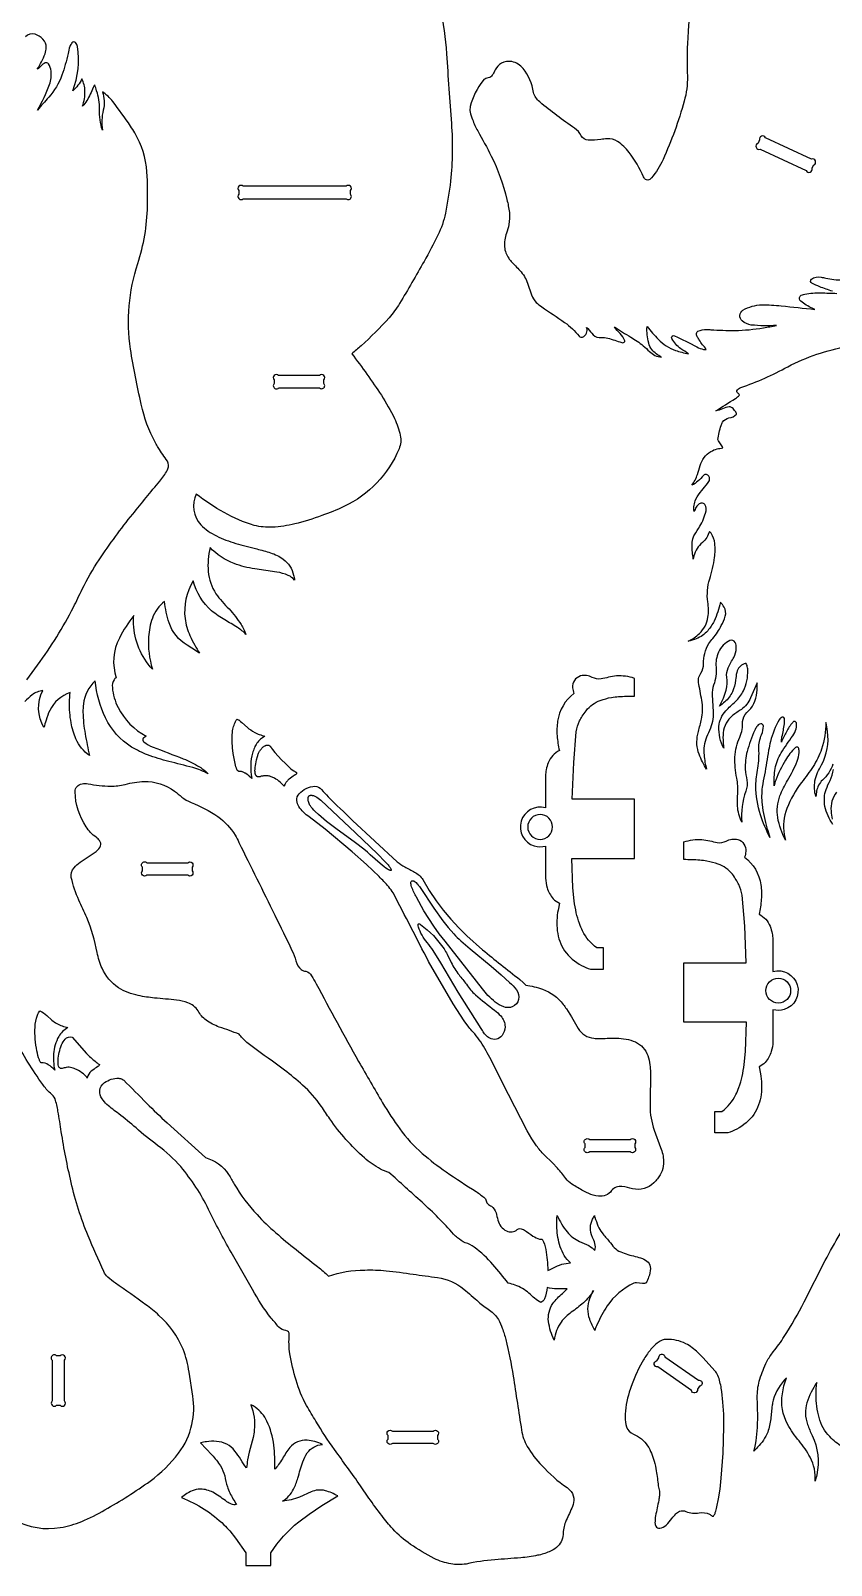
# Model space of a CAD drawing. Extents: x -1338 to 1291, y -1122 to 1156.
# Drawn here: x -229 to 546, y -1116 to 369 of the extents above; entities that cross this region are included whole.
import ezdxf

# ---------------------------------------------------------------- set-up
doc = ezdxf.new("R2010")
doc.units = 0
doc.header["$MEASUREMENT"] = 0
doc.layers.get('0').update_dxf_attribs({"linetype": 'CONTINUOUS'})

msp = doc.modelspace()

# ---------------------------------------------------------------- linework, layer by layer
for points in [[(154.9, 434.1, -0.070329), (173.2, 346.7, 0.000867), (177.9, 279, -0.045678), (177.1, 223.5, -0.017739), (172.1, 192.4, -0.063722), (164.9, 171.2, -0.013917), (151.6, 145.8, -0.005028), (127.8, 105, -0.037354), (117.6, 91.1, -0.02405), (90.6, 64.1, -0.011954), (81.5, 56.4, -0.020298), (110.2, 16.2, -0.030212), (122.9, -6.3, -0.052109), (128.5, -22.5, -0.150271), (127.3, -35.6, -0.187965), (73.9, -91.4, -0.028023), (52.6, -100.2, -0.02766), (26.4, -108.2, -0.043257), (4.8, -111.4, -0.067309), (-12.8, -109.7, -0.060689), (-41.9, -97.3, -0.039676), (-68.9, -79.3, 0.299532), (-64.5, -109.1, 0.087), (-49.3, -119.8, 0.045821), (-30.7, -127, 0.011316), (-10.4, -132.4, -0.010703), (3, -136.1, -0.074593), (15.3, -142.3, -0.174765), (25.3, -157.7, -0.037408), (26.1, -162.5, 0.113296), (20.1, -158, 0.068641), (9, -154.8), (-12.3, -151.7, -0.047579), (-32.3, -146.6, -0.109363), (-55.6, -131.1, 0.076069), (-57.4, -154.2, 0.12384), (-49.9, -175.7, 0.039931), (-37.2, -190.5, -0.044461), (-25.6, -205.5, -0.048674), (-20.8, -215.3, 0.073284), (-29.1, -208.4, 0.011531), (-41.3, -201.1, -0.042965), (-54.1, -192.3, -0.149929), (-71.8, -163.4, 0.167713), (-79.8, -199.8, 0.073265), (-75, -216.3, 0.03001), (-70.3, -225.6, 0.012807), (-65.8, -233.1, 0.010715), (-77.7, -225.6, -0.178967), (-95.3, -203.8, -0.039776), (-98, -193.6, -0.013692), (-99.7, -183.4, 0.14529), (-111.4, -199.4, 0.073676), (-115, -217.5, 0.090771), (-111.4, -248.7, -0.17418), (-129.7, -204.9, -0.04076), (-129.3, -196.9, 0.046058), (-143.3, -218.6, 0.203272), (-146.3, -257.1, 0.19202), (-148.5, -259, 0.154062), (-150.1, -266.5, 0.103542), (-144.5, -285.8, 0.154317), (-117.3, -313.6, 0.083761), (-120.2, -315.6, 0.389363), (-119.6, -319.1, 0.067936), (-110.7, -324.1, -0.001676), (-81.5, -335.4, -0.040309), (-65.7, -343.3, -0.06865), (-57.5, -350, 0.061537), (-72.3, -344, 0.006694), (-95.6, -338, -0.026967), (-116, -331.7, -0.041157), (-131.5, -324.1, -0.144989), (-156.6, -295.9, -0.089004), (-166.6, -260, 0.178602), (-178.1, -282.4, 0.039721), (-178.6, -290.3, 0.038641), (-176.4, -311.4, 0.00965), (-172.3, -332.3, -0.13299), (-185.3, -316.2, -0.064005), (-190, -300.6, -0.05419), (-191.5, -280.6, -0.018679), (-191, -271.4, 0.198126), (-210.7, -288.8, 0.041469), (-214.3, -298.1, 0.016575), (-216.3, -305.3, -0.261117), (-217.3, -269.3, 0.11613), (-227.8, -273.6, 0.032512), (-234.7, -280.1, -0.008994)], [(410.7, 403.8, 0.020828), (406.3, 356.4, 0.022262), (406.3, 324.8, -0.070317), (403.2, 300.8, -0.036845), (382.7, 244.2, -0.068792), (371.6, 226.6, -0.091833), (369.1, 224.7, -0.327512), (364.9, 225.9, -0.072774), (363.9, 227.5, 0.053577), (349.9, 251.2, 0.079339), (338.7, 261.8, 0.152945), (328.6, 264.4, 0.027119), (322.5, 263.6, -0.042613), (310.3, 263.1, -0.250257), (303.4, 267.3, 0.130871), (297.2, 274.5, -0.021834), (263.4, 300, -0.141466), (257.3, 309.3, 0.136385), (247.3, 332.4, 0.168818), (236.4, 339, 0.167635), (226.3, 337.4, 0.129787), (220.3, 331, 0.018982), (218.1, 326.7, -0.151925), (215.1, 323.6, -0.072325), (212.2, 323, 0.165154), (208.7, 320.8, 0.109853), (196.2, 295.7, 0.077887), (196, 290.2, 0.043691), (198.3, 283, 0.031225), (203.4, 271.9, -0.014432), (216.5, 247.7, -0.055078), (231.7, 205.7, -0.025038), (234, 193, -0.062536), (233.6, 181.4, -0.050482), (231.2, 173.1, 0.100672), (229.3, 159.7, 0.130159), (233.4, 148.8, 0.034671), (235.7, 145.8, 0.004668), (244.3, 136.9, -0.101238), (251.5, 124.8), (255.4, 113.3, 0.118116), (260.1, 106.1, 0.04113), (265.4, 101.7, -0.002898), (287.5, 86.8, -0.073029), (301.6, 73.3, 0.249937), (304.9, 72.4, 0.394335), (308.8, 81.7, -0.131701), (309.8, 80.9, 0.014317), (315.2, 74.7, 0.244911), (322.9, 72.1, -0.095856), (329.3, 71.6, -0.008794), (342.7, 67.2, 0.328193), (345.6, 68.3, 0.18721), (345.7, 69, 0.083905), (341.1, 75.9, -0.024261), (335.7, 82.3, 0.013108), (351.5, 72.6, -0.033522), (363.5, 64.2, -0.008892), (369.6, 58.5, 0.060371), (374.8, 54.8, 0.112928), (381.2, 53.2, -0.107204), (371.9, 60.4, -0.105157), (368.9, 66.8, -0.094506), (367.3, 82.7, 0.021477), (378.1, 70.4, 0.116316), (394.7, 59.7, 0.027086), (407.2, 56.2, 0.015978), (400, 61.2, -0.11479), (391.3, 71, -0.328521), (391.5, 73.3, -0.328521), (393.8, 73.8, -0.024781), (415.3, 63, 0.074741), (421.9, 60.6, 0.046363), (424.5, 60.5, 0.076723), (420.9, 65.1, -0.041519), (417.8, 69.9, 0.028656), (415.8, 72.7, -0.222996), (415.4, 77, -0.185093), (416.5, 78.2, -0.107614), (424.8, 79.8, -0.024605), (429.1, 79.7, 0.017104), (452.2, 78.9, 0.035818), (479.8, 81.5, 0.01125), (492.5, 83.8, -0.042452), (468.1, 84.2, -0.132414), (459.3, 88.1, -0.488687), (460, 98.6, -0.131071), (478.3, 103.7, -0.026969), (497.1, 102.8, -0.001658), (529.7, 99.3, 0.073029), (526.9, 100.5, -0.063077), (516.1, 107.2, -0.401455), (515.4, 112.2, -0.144956), (517.6, 113.4, -0.045014), (519.8, 114, -0.055704), (535.3, 115.3, -0.007778), (551, 114.8, 0.025224)], [(-233, -258.9), (-222.4, -244.7, 0.039199), (-187.7, -188.8, 0.003776), (-179.3, -171.3, -0.030703), (-162.8, -142.9, -0.02348), (-130.4, -98.7, -0.002814), (-104.2, -66.8, 0.043735), (-97, -56.4, 0.187406), (-96, -49.5, 0.069781), (-96.9, -47.6, -0.013916), (-105.7, -34.4, -0.012968), (-108.3, -29.8, -0.072368), (-122.2, 7.5, -0.013019), (-132.6, 60.9, -0.116204), (-125.5, 143.7, 0.073879), (-116.1, 199.1, 0.02178), (-116.6, 232.4, 0.113228), (-128.4, 270.1, 0.019313), (-132.5, 276.7, 0.010285), (-149.7, 300.4, 0.049822), (-154.3, 305.5, 0.02213), (-159.7, 309.8, -0.137475), (-158.9, 292.2, 0.09706), (-159.8, 272.7, -0.080757), (-162.5, 292.9, 0.080103), (-165.3, 310.8, 0.016507), (-167.2, 316.5, 0.058574), (-168.7, 314.1, -0.04715), (-174.8, 301.3, -0.039815), (-178.9, 295.8, 0.081273), (-176.6, 310.7, 0.107299), (-179.6, 322.4, -0.101159), (-188.4, 310.7, 0.133809), (-183.9, 353.7, 0.104396), (-185.7, 357.4, 0.4885), (-189.2, 357.2, 0.073098), (-191.2, 353.6, 0.034147), (-193, 346.8, -0.030418), (-198.9, 325.9, -0.093737), (-211.7, 304.6, -0.010797), (-217.2, 298.4, 0.011618), (-222.5, 292.1, 0.04554), (-210.9, 316.8, 0.110313), (-209.4, 329.8, 0.102475), (-212, 336.8, 0.330465), (-215.2, 337.7, 0.128215), (-218.9, 335.1), (-220.7, 333.2, -0.056296), (-222.8, 331.6, 0.05712), (-215.2, 346.7, 0.063771), (-214.1, 352.6, 0.204711), (-217.3, 360.7, 0.1186), (-224.9, 365.6, 0.317363), (-234, 362.9, 0.087814)], [(546.6, 116.8, -0.007767), (534.3, 121.2, -0.01989), (526.8, 124.6, -0.518717), (526.2, 128.6, -0.181117), (535.7, 130.5, -0.03993), (540.2, 129.5, 0.057308), (556.1, 127.8, -0.007512)], [(547.1, -340.6, -0.124901), (536.9, -356.1, 0.151213), (531.3, -366.8, 0.016769), (530.6, -372, -0.114421), (529.7, -356.6, -0.083801), (536, -341.4, 0.15929), (541.9, -308.9, 0.019004), (540.3, -300.3, -0.069805), (536.1, -326.1, -0.064773), (527.9, -342.8, -0.030115), (516.7, -358.3, 0.065408), (502.6, -383.4, 0.129892), (499.9, -408.8, 0.030012), (501.1, -414, -0.077056), (493.7, -392.3, -0.123418), (495.8, -371.4, -0.045076), (503.2, -356.3, 0.03835), (512.5, -337.8, 0.080904), (514.3, -329.4, 0.046424), (514.1, -325.6, 0.454877), (511.6, -324.2, 0.117244), (510.5, -324.8, 0.067086), (501.3, -336.7, 0.050298), (491.8, -356.1, 0.022432), (490.2, -361.6, -0.043024), (491.2, -344.8, -0.095909), (497, -329.7, -0.014775), (508.2, -313.2, 0.095136), (511.6, -306.3, 0.10271), (511.7, -300.6, 0.513419), (509.1, -299.5, 0.108189), (508.2, -300.2, 0.058986), (502.1, -309.3, 0.007123), (497.2, -319.2, -0.030098), (497.8, -314.2, 0.027218), (500.1, -301.5, 0.031955), (500.3, -297.2, 0.104008), (499.7, -295.6, 0.362515), (497.9, -295.3, 0.185951), (495.2, -297.6, 0.076365), (486.7, -318.7, 0.015861), (484.9, -327.2, -0.001977), (480.9, -350.9, 0.015389), (478.7, -362.8, 0.065926), (478.6, -379.6, 0.045212), (483.3, -402.6, 0.011293), (486.2, -411.5, -0.037696), (477, -389.8, -0.076249), (472.5, -361.4, -0.046831), (474.4, -344.5, 0.059151), (475.4, -325.4, -0.11499), (478.1, -312.1, 0.11346), (479.8, -303.8, 0.422777), (477.2, -301.5, 0.184095), (473.2, -304.6, 0.047833), (471.4, -307.9, 0.0445), (464.1, -328.3, 0.067747), (462.3, -345.6, 0.041714), (463.9, -356.1, -0.119543), (462.8, -366.8, 0.098463), (458.9, -396.7, -0.103072), (454.8, -381.2, -0.047908), (455.1, -369, 0.063903), (454.1, -354.2, -0.058323), (452.2, -333.7, -0.102603), (457.1, -314.4, 0.104996), (459.7, -299.5, -0.172123), (463.7, -290.8, 0.195997), (473.5, -271.4, 0.031323), (473.7, -262.1), (467.3, -276.5, -0.130815), (458.6, -287.7, 0.032736), (450, -293.6, 0.203222), (441, -310.2, 0.053807), (440.9, -319.6, 0.015935), (441.5, -325.3, -0.13736), (436.8, -304.1, -0.172056), (443.4, -289.1, -0.020181), (452.8, -280.1, 0.072041), (460.5, -269.8, 0.123222), (464.7, -249.6, 0.042865), (464, -245.2, 0.117466), (463, -243.3, 0.157503), (461.3, -243.5, 0.258569), (454, -251.9, 0.036353), (452.9, -259.5, -0.065918), (449.9, -270.6, -0.116694), (442.4, -280.4, -0.018207), (437.4, -284.4, 0.060915), (443.9, -268.9, 0.104737), (444.4, -256.5, -0.139951), (445.8, -247.4, -0.003733), (451.1, -237.3, 0.100653), (453.6, -228.2, 0.10935), (452.6, -222.8, 0.367404), (447.5, -220.9, 0.182425), (436.5, -232.2, 0.137594), (434, -246.7, -0.119867), (431.6, -264.1, 0.07433), (430.3, -273.6, 0.019104), (431.2, -288.2, -0.114811), (428.6, -305.8, -0.009428), (424.7, -314.5, 0.114985), (422.4, -331.8, 0.044875), (424.8, -345.6, -0.04556), (417.6, -331.1, -0.142518), (416.3, -311.7), (416.9, -309, 0.008646), (420, -297, 0.08794), (420.5, -281.1, 0.011617), (417.3, -263.3, -0.056051), (417.1, -257.8, -0.128471), (419.3, -252.6, 0.144619), (421.9, -243.4, -0.083832), (423.2, -233.5, -0.090654), (427, -223.8, -0.038606), (431, -219, 0.062822), (439, -206.6, 0.049924), (442.9, -197.6, 0.204915), (441.8, -188.6, 0.009707), (438.4, -184, -0.051643), (432.1, -202.2, -0.059979), (425.9, -211.6, -0.118312), (414.9, -219.3, -0.044354), (407.1, -221.8, 0.066351), (418.1, -214.2, 0.16397), (426.1, -198.5, 0.089667), (426, -183.7, -0.109076), (427.9, -161.5, 0.042554), (432.6, -140.7, 0.05224), (432.8, -127.2, 0.123399), (429.2, -117.3, 0.039353), (427.6, -115.4, -0.148803), (420.8, -126.2, 0.151721), (412.5, -139.2, 0.035855), (412, -142.2, -0.032039), (410.8, -128.9, -0.045071), (411.4, -122.8, -0.063773), (413, -118.8, -0.011537), (418.3, -110.5, 0.086235), (424.3, -95.7, 0.17793), (423.6, -90.1, 0.420412), (417.8, -88.9, 0.135197), (414.7, -92.1, 0.028909), (412.8, -96.2, -0.165787), (414.6, -84.4, -0.062958), (420.1, -75.9, -0.006001), (425.8, -69.2, 0.140379), (427.8, -64.9, 0.372208), (424.7, -60.5, 0.246926), (422, -61.3, -0.024761), (416.5, -66.8, -0.054713), (410.6, -70.8, 0.071732), (416, -60.4, 0.01673), (418.5, -51.8, -0.188237), (429, -38.3, -0.092681), (435.1, -35.6, 0.004501), (440.5, -34.7, 0.092677), (438.4, -30.6, -0.02303), (435.8, -26.7, -0.043461), (438.9, -12.9, -0.038106), (440.3, -9.7, -0.205067), (446.5, -5.7, 0.148004), (453.9, -2.2, 0.121409), (452.6, 0.8, 0.039175), (449.7, 4.1, 0.195753), (446.7, 5, 0.078766), (440.2, 3, -0.082002), (433.7, 1.1, -0.002491), (452.7, 13.1, 0.048798), (456.8, 16.4, 0.176881), (455, 18.4, -0.146353), (454, 19.8, -0.165852), (454.1, 20.5, -0.187032), (458, 23.7, 0.044337), (503.3, 43.9, -0.071981), (561.2, 63.7, -0.068852)], [(547.1, -398.9, -0.093331), (539.4, -381.5, -0.133461), (540.5, -365, -0.036361), (544.4, -356.3, 0.089274), (547.5, -345.8, 0.071182)], [(550.5, -367.7, 0.191273), (545.3, -386, 0.024496), (546.3, -393.8, -0.011113)], [(-244.4, -1072.2, 0.163797), (-200.5, -1079.1, 0.060579), (-179.8, -1073.2, 0.036643), (-157.4, -1062.1, 0.02738), (-113.6, -1034.2, 0.073943), (-86, -1007.2, 0.103988), (-73.1, -979.3, 0.094715), (-72.3, -952), (-75.8, -928.8, 0.053866), (-81.7, -906.6, 0.109598), (-105, -873.9, 0.030042), (-117.7, -863.6, 0.005437), (-147.1, -842.7, -0.020872), (-154.4, -837, -0.096572), (-158.5, -831.4, -0.005494), (-173.5, -797, -0.041725), (-190, -745.2, -0.018045), (-199.5, -696.4, 0.004632), (-202.7, -676.3, 0.033701), (-205.5, -664.5, 0.138652), (-210.1, -658.9, -0.060014), (-217.4, -650.5, -0.034838), (-244.6, -606.5, -0.003946)], [(555.9, -1001.1, -0.047913), (544, -991.2, -0.122834), (533.7, -972.8, -0.072289), (530.9, -950.7, -0.020661), (531.4, -938.9, 0.073337), (521.9, -958.4, 0.159938), (522.5, -979.3, 0.030333), (527, -990.2, -0.170602), (531.4, -1028, -0.022436), (529.8, -1034.4, 0.143267), (525.1, -1011.2, 0.050355), (514.3, -995.4, -0.04682), (503.1, -979.1, -0.16245), (498.2, -949.8, -0.052205), (502.1, -934.4, 0.128398), (489.3, -955.8, 0.030378), (488.3, -960.9, 0.012622), (486.9, -973.9, -0.064556), (484, -986.7, -0.090731), (474.2, -1001.5, -0.019101), (470.6, -1005.1, 0.060814), (474.2, -978.9, 0.017572), (474.2, -964.4, -0.014653), (473.9, -951.4, -0.073747), (476.4, -935.6, -0.039564), (483.2, -918.5, -0.048251), (489.4, -909.1, 0.028294), (500, -894.4, 0.021741), (519.4, -860.9), (539.7, -820.8, -0.028625), (569.8, -769.9, -0.049406)]]:
    msp.add_lwpolyline(points, format="xyb")
for points in [[(476.7, 254.3), (521.3, 233.8, 1), (526.9, 235.8), (528.4, 239, 1), (526.3, 244.7), (481.7, 265.2, 1), (476.1, 263.2), (474.6, 260, 1)], [(-23.5, 206.4), (76, 206.4, 1), (80.3, 210.7), (80.3, 214.2, 1), (76, 218.4), (-23.5, 218.4, 1), (-27.7, 214.2), (-27.7, 210.7, 1)], [(10.8, 23.4), (50.3, 23.4, 1), (54.5, 27.7), (54.5, 31.2, 1), (50.3, 35.4), (10.8, 35.4, 1), (6.5, 31.2), (6.5, 27.7, 1)], [(294.7, -374.5), (296.3, -339.1), (298.8, -309.2, -0.088505), (302, -298.8, -0.025013), (304.5, -294.2, -0.022924), (308.2, -288.9, -0.139463), (322, -279, -0.050567), (332.8, -276.1, -0.018966), (339.7, -275.3, -0.022319), (355.1, -274.7), (355.1, -257.6, 0.098584), (337.6, -255.3, 0.038732), (330, -256.5, -0.029406), (322.8, -258.1, -0.164756), (314.2, -256.7, 0.196157), (302.9, -255.3, 0.3648), (295.2, -266.7, 0.077104), (296.5, -272.2, 0.196315), (280.7, -299, 0.058993), (280.2, -313.2, 0.03903), (282.4, -327.5, 0.181595), (271.7, -339.2, 0.051801), (269.7, -346.1, 0.026718), (269, -351.8), (269, -382.9, 0.410057), (245.4, -395.9, 0.410057), (258.1, -419.7, 0.144618), (269, -419.8), (269, -451, 0.050313), (270.6, -460.2, 0.12454), (276.5, -470.8, 0.08283), (282.4, -475.2), (281.1, -481.8, 0.071707), (280.4, -501.8, 0.121835), (287.5, -521.2, 0.122405), (303.9, -535.3, 0.035774), (312.5, -539), (325.1, -539), (325.1, -518.3), (318.5, -518.3, -0.120826), (304.9, -501.9, -0.029785), (301.8, -494.9, -0.030909), (298.8, -484.5, -0.022276), (296.7, -472.9), (295.4, -460.2), (294.4, -431.9), (355.1, -431.9), (355.1, -374.5)], [(354.5, -842.8, 0.139673), (328.7, -864.8, 0.04993), (319.1, -882.3, 0.011236), (316.6, -888.6, -0.020035), (311.8, -877.7, -0.185201), (312, -857.4, -0.036462), (315.5, -849.7, -0.082493), (305.6, -861.7, -0.023288), (293.9, -870.9, 0.068483), (284.1, -880.3, 0.135044), (277.5, -897.8, -0.081512), (271.9, -879.8, -0.182643), (276.1, -862.5, -0.054728), (285.4, -852.6, 0.016013), (290.1, -848.1, 0.010747), (280.3, -848.1, -0.077157), (270.6, -846.8, -0.078698), (268, -857.9, -0.177544), (264.4, -861.5, -0.048803), (253, -852.5, 0.097438), (239.5, -844.6, 0.025709), (233, -842.7, 0.007102), (218.1, -824.7, 0.055011), (200.1, -808, 0.076763), (191.4, -803.6, -0.080455), (183.9, -798.8, -0.025008), (180.1, -795.3, 0.027815), (149.6, -764.5, -0.002731), (117.5, -735.5, -0.067891), (109.4, -732.3, -0.059148), (93.8, -721.5, -0.060593), (60.3, -683.7, -0.0073), (52.1, -671.7, 0.061217), (33.9, -651.1, 0.022743), (16.4, -636.6, 0.005246), (-14.9, -613.9, -0.043195), (-24.4, -605.5, -0.026462), (-27.3, -601.9, 0.010825), (-46.6, -594.9, -0.069632), (-59.4, -588.3, -0.106053), (-67.1, -579.3, 0.170484), (-77.1, -571.5, 0.060626), (-87.9, -568.9, 0.00255), (-109.3, -566.9, -0.024026), (-125, -564.5, -0.089521), (-144.2, -556.9, -0.143038), (-160, -538.1, -0.066624), (-164.8, -522.9, 0.053625), (-174.9, -489.1, 0.008105), (-182.5, -472.3, -0.051008), (-189.8, -450.4, -0.219359), (-187.2, -440.8, -0.084456), (-181.3, -435.5, 0.006645), (-165.9, -425, 0.159431), (-161.5, -419.5, 0.23775), (-162.4, -414.6, 0.082634), (-165.8, -411.4, -0.092937), (-175.5, -401.2, -0.137172), (-186.2, -367.3, -0.365399), (-179.4, -359.6, -0.094584), (-173.6, -359.6, 0.046571), (-151.9, -361.9, 0.047855), (-137.8, -360.4, -0.065337), (-119.3, -357.3, -0.162803), (-90, -366.8, -0.018273), (-82.9, -372.4, 0.059794), (-74, -377.7, -0.061198), (-47.9, -391.4, -0.102747), (-31.4, -409.3, -0.021365), (-27.6, -416.4, 0.001451), (7.1, -486.6, 0.000759), (23.7, -520.8, -0.051284), (27.4, -531, 0.139994), (32.7, -539.4, 0.145204), (37, -541, -0.189437), (42.7, -545.3, -0.020116), (47, -553.1, 0.0022), (88.2, -628.2, 0.006153), (111.4, -668.3, 0.017977), (127.9, -693.4, 0.057138), (149.8, -717.2, 0.02882), (172.9, -735.1, 0.009784), (201.9, -754.1, -0.043437), (210.2, -760.5, -0.170277), (211.8, -763.9, 0.142785), (213.1, -766, 0.035381), (216.7, -768.3, -0.153016), (221.1, -774.7, -0.00947), (222.8, -781.7, 0.200398), (231.1, -792.2, 0.298474), (241.7, -790.9, -0.148816), (244.1, -789.9, -0.125004), (248.6, -791.4, -0.0063), (256.8, -797.1, 0.082035), (263.2, -800, 0.048506), (265.8, -800.3, -0.091336), (269.2, -810.2, -0.037828), (271.3, -830.4, 0.062991), (276.8, -827.9, -0.124622), (293.1, -823.1, -0.132456), (283.3, -807.5, -0.072445), (280.1, -789.4, -0.029649), (280.2, -777.1, 0.063412), (290, -793.2, 0.119874), (301.9, -802.3, -0.030478), (310.9, -806.4, -0.07734), (316.7, -811.2, 0.15777), (316.8, -804.2, 0.045367), (314.5, -798.4, -0.107644), (312.4, -788.6, -0.10833), (314.6, -780.9, -0.018349), (316.5, -777.3, 0.114602), (316.7, -778.9, -0.011925), (319.7, -787.4, 0.077149), (323.7, -794.1, 0.006902), (330.7, -802.3, 0.022672), (335.5, -808.2, 0.108798), (341.8, -812.4, 0.05138), (355.8, -816.8, -0.018625), (362.8, -818.9, -0.108477), (368.2, -822.4, -0.179643), (370.5, -828.6, -0.103829), (368.8, -836.9, -0.01003), (366.4, -842.6, -0.086809), (362.9, -842.9), (356.9, -842.3, 0.124992)], [(373.8, -745.6, -0.265862), (353.3, -751.4, 0.021339), (343, -749.2, 0.275993), (333, -753.2, -0.268508), (320.2, -758.6, -0.08289), (310.4, -755.8, -0.019151), (305.5, -753.4, -0.004126), (294.6, -747, -0.08114), (288.5, -741.4, 0.021342), (280.7, -731.6), (275.7, -726.3), (267.7, -718.7, -0.044911), (260.3, -709.7), (255.9, -703), (251.4, -695.5), (233.1, -660.1), (215.1, -624.4, 0.024235), (204.9, -607.3, 0.034419), (198.9, -599.8, -0.023687), (194.8, -595), (190.2, -588.8), (179.6, -572.5), (155.9, -531.6, 0.001163), (121.6, -465.2, 0.038935), (117.3, -459.4, 0.02196), (107.9, -449.3), (95.7, -437.6), (82, -425.5), (55.8, -403.6), (40.4, -391.7, -0.09979), (30.3, -381.6, -0.109283), (28.3, -375.9, -0.205659), (30.7, -369.3, -0.208406), (45.9, -361.9, -0.248175), (52.2, -365.2, 0.012789), (58.7, -372.1, 0.002461), (82.3, -395.2), (125.6, -435.2, 0.052062), (132.8, -440.1, -0.009839), (142.3, -445, -0.12096), (150.3, -452.3), (156.4, -462.8), (163.1, -472.7), (170.1, -482), (177.5, -490.7), (185.1, -498.9), (192.8, -506.6), (207.9, -520.2, 0.002146), (244, -548.8), (247.4, -551.8, -0.035083), (249.8, -554.3, -0.04257), (266.1, -558.3, -0.148894), (286.1, -573, -0.018088), (289.2, -577.3), (294.2, -585.1), (300.5, -596.2, 0.239385), (315.9, -605.8, 0.014569), (320.1, -606, 0.007029), (337.4, -605.6, -0.094889), (356, -609.4, -0.207799), (367.9, -622.6, -0.054644), (370, -631.5, -0.024884), (370.6, -639), (370.6, -649.6, 0.010941), (370.1, -671.1, 0.086071), (374.2, -694.7), (380.4, -711.4, -0.074684), (383.3, -724.9, -0.184526), (377.3, -741.8, -0.032889)], [(263.8, -389.4, 0.414214), (251.8, -401.4, 0.414214), (263.8, -413.4, 0.414214), (275.8, -401.4, 0.414214)], [(463.3, -532.9), (461.8, -497.4), (459.2, -467.5, 0.088505), (456, -457.1, 0.025013), (453.5, -452.5, 0.022924), (449.8, -447.2, 0.139463), (436, -437.3, 0.050567), (425.2, -434.5, 0.018966), (418.3, -433.6, 0.022319), (402.9, -433), (402.9, -415.9, -0.098584), (420.4, -413.6, -0.038732), (428, -414.8, 0.029406), (435.2, -416.4, 0.164752), (443.8, -415, -0.196157), (455.1, -413.6, -0.364798), (462.8, -425, -0.077104), (461.6, -430.5, -0.196315), (477.3, -457.3, -0.058993), (477.8, -471.5, -0.039001), (475.6, -485.8, -0.181597), (486.3, -497.5, -0.051801), (488.3, -504.5, -0.026718), (489.1, -510.1), (489, -541.2, -0.410057), (512.6, -554.2, -0.410057), (499.9, -578, -0.144618), (489, -578.2), (489.1, -609.3, -0.050313), (487.4, -618.5, -0.124596), (481.6, -629.1, -0.082886), (475.6, -633.5), (476.9, -640.1, -0.071715), (477.6, -660.1, -0.121835), (470.5, -679.5, -0.122405), (454.1, -693.6, -0.035774), (445.5, -697.3), (432.9, -697.3), (432.9, -676.6), (439.6, -676.6, 0.120826), (453.2, -660.3, 0.029785), (456.2, -653.3, 0.030909), (459.2, -642.8, 0.022276), (461.3, -631.2), (462.6, -618.5), (463.6, -590.2), (402.9, -590.2), (402.9, -532.9)], [(-116.8, -436), (-77.2, -436, -1), (-73, -440.3), (-73, -443.8, -1), (-77.2, -448), (-116.8, -448, -1), (-121, -443.8), (-121, -440.3, -1)], [(235, -575.9, -0.145609), (228.6, -575.4, -0.086611), (220.4, -570.9, -0.041691), (213.3, -564.4, -0.022056), (207.9, -558), (171.8, -511.9), (166.2, -504.9), (160.9, -497.5), (151.3, -482.5), (144.1, -469.4, -0.026944), (139.4, -459.2, -0.105503), (138.8, -454.8, -0.210437), (139.6, -453.6, -0.210437), (141, -453.4, -0.109216), (142, -453.9, -0.083487), (145.3, -456.8, -0.028812), (147.7, -459.9), (160.9, -480), (169.7, -492.3), (174.8, -498.6), (180.2, -504.8, 0.020265), (187.2, -511.6), (196.1, -519.3), (216.4, -536.1), (226, -544.3), (234.2, -551.7, -0.036671), (240.9, -559, -0.212196), (243, -568.2, -0.279873), (236.8, -575.3, -0.026974)], [(226.9, -603.2, -0.381851), (215, -605.7, -0.143055), (207.9, -598.4, -0.020058), (206.9, -596.3), (184.4, -561.3), (167.8, -532.8), (160.2, -520.9, 0.040261), (154.4, -513.3, -0.088867), (146, -498.3, -0.09411), (145.7, -495.7, -0.25663), (146.2, -495.1, -0.25663), (147.1, -495.2, -0.051168), (148.1, -495.8, -0.090049), (170.8, -519.3, -0.022543), (173.8, -524.6), (177.7, -532.6, 0.042564), (185.3, -544.5, -0.005984), (192.5, -553.6, 0.073747), (201.2, -563.7, 0.013406), (219.7, -578.7, -0.045942), (225.7, -584.2, -0.17177), (229.9, -594.7, -0.170465)], [(494.2, -547.7, -0.414214), (506.2, -559.7, -0.414214), (494.2, -571.7, -0.414214), (482.2, -559.7, -0.414214)], [(-205.9, -636.5, 0.058475), (-212.1, -631.4, 0.138448), (-218.7, -629.6, -0.207922), (-219.1, -629.6, -0.207922), (-219.4, -629.3, -0.090177), (-220.7, -626.8, -0.041299), (-223.1, -618.1, -0.064465), (-224.9, -595.2, -0.078), (-222.6, -583.6, -0.068783), (-220.2, -579.1, -0.048936), (-213.5, -583.9), (-208.6, -588.2, 0.096508), (-198.6, -593.9, 0.025339), (-193.2, -595.5, 0.134674), (-202, -604.2, 0.117947), (-207, -620.9, 0.03573), (-207, -628.3, 0.032725)], [(-189, -604.7), (-175, -620.4, 0.029953), (-166.9, -628, 0.038458), (-162.6, -631.1, -0.214015), (-163.6, -632.7), (-164.3, -633.2, 0.014965), (-169, -636.5, 0.123349), (-173.9, -642.2, 0.05099), (-174.6, -644.3, 0.116459), (-177.9, -640.3, 0.062414), (-184.8, -636.1, 0.033235), (-189.2, -634.3, 0.138198), (-194.7, -634, -0.039234), (-198.7, -634.9, -0.120618), (-200.5, -634.9, -0.24224), (-202.1, -632.8, -0.094107), (-202.6, -626.9, -0.082271), (-199.2, -612.2, -0.097396), (-195.8, -606.7, -0.273919)], [(-139.1, -646.4, -0.004218), (-116.8, -668.8, 0.010578), (-97.1, -687.6), (-60.1, -721.3, -0.188747), (-37.6, -737.7, -0.020661), (-32.2, -747, 0.05745), (-10.1, -776.4, 0.025923), (8.1, -794, 0.012839), (27.6, -810.3, 0.001851), (48.5, -826.7, -0.029172), (58.9, -835.9, -0.078816), (94.1, -830, -0.030257), (114.9, -830.7, -0.016243), (140.8, -834.1, -0.001617), (164.6, -837.3, -0.142394), (190, -848.5, -0.011151), (204.3, -860.9, 0.030417), (214.8, -868.9, -0.112154), (223.4, -877.9, -0.032973), (227.1, -886.3, -0.028222), (230.6, -897.3, -0.023737), (237.7, -932.6, -0.000884), (245.8, -984.9, 0.097721), (251.3, -1000.6, 0.057), (265.4, -1019.2, 0.054401), (289.8, -1040.5, -0.063933), (293.8, -1044.4, -0.184713), (296.3, -1052.9, -0.080353), (294.4, -1060.5, 0.005505), (288.4, -1073.8, 0.10034), (286.1, -1086, -0.200038), (279.6, -1098.4, -0.078196), (272.6, -1102.5, -0.056943), (261.3, -1106, -0.031904), (245, -1108.4, -0.003086), (219.9, -1110.3, 0.036482), (192.2, -1114.4, -0.089745), (177.4, -1114.2, -0.068995), (161.3, -1109.1, -0.025093), (138.4, -1095.4, -0.056806), (121.2, -1080.4, -0.025324), (110.5, -1067.6, -0.017647), (98.2, -1050.6), (90, -1038.7, 0.003551), (64.8, -1003.7, -0.019339), (46.9, -976.3, -0.010475), (37.8, -961, -0.058306), (27.7, -936.7, -0.031197), (21.7, -911.2, -0.062449), (21.1, -892.4, 0.380054), (17.9, -888.6, -0.189286), (11, -885.4, 0.006607), (3.6, -876.5, -0.03988), (-14.6, -848.9, 0.003601), (-35.3, -812.6, -0.017905), (-57, -771.4, 0.062905), (-84, -730, 0.053156), (-106.3, -709.4, -0.022128), (-127.2, -692.6, 0.016473), (-144, -678.8, -0.031692), (-155.3, -669.8, -0.046053), (-160.1, -664.4, -0.183829), (-162.3, -656.3, -0.215116), (-157.7, -648.7, -0.161275), (-144, -644.5, -0.095698), (-140.5, -645.4, -0.069132)], [(311.5, -703.7), (351, -703.7, -1), (355.3, -708), (355.3, -711.5, -1), (351, -715.7), (311.5, -715.7, -1), (307.3, -711.5), (307.3, -708, -1)], [(379.5, -1079.6, 0.160978), (385.9, -1076.7, 0.058703), (391.2, -1070.4, -0.019299), (395, -1065.9, -0.092124), (398.8, -1063.3, -0.19846), (404.9, -1063.6, 0.146558), (417.8, -1064.9, -0.170613), (427.6, -1066.3, -0.057844), (430.1, -1068, 0.442479), (431.8, -1067.6, 0.09521), (433.3, -1064.7, 0.032463), (434.9, -1059.2), (436.5, -1051.5), (437.9, -1042.1), (439.1, -1031.3), (441, -1007.1), (441.6, -981.6), (441.4, -969.4), (440.7, -957.9), (439.6, -947.6, 0.039438), (436.9, -935, 0.052158), (434.4, -929.4, 0.050881), (432.9, -927.4), (421.5, -915.1), (416.3, -909.8, 0.070497), (404.8, -901.3, 0.124339), (386.1, -897.1, 0.151929), (378, -900, 0.064749), (370.2, -907.7, 0.033582), (363.7, -917), (359.7, -924.2), (356, -931.9), (352.8, -940), (350.1, -948.2, 0.072372), (346, -972.4, 0.070122), (347.4, -981.7, 0.20565), (354, -988.9, -0.173438), (367.8, -1000.1, -0.081972), (374.1, -1014.9, -0.02697), (376.2, -1024.4, -0.008565), (378.1, -1038.7, 0.022175), (379.2, -1044, -0.068004), (379.2, -1048.5, -0.020511), (378.6, -1052.6, 0.007656), (375.5, -1067.8, 0.037994), (374.9, -1074.5, 0.096029), (375.7, -1077.8, 0.327818)], [(-208.4, -917.2), (-208.4, -956.7, 1), (-204.2, -960.9), (-200.7, -960.9, 1), (-196.4, -956.7), (-196.4, -917.2, 1), (-200.7, -912.9), (-204.2, -912.9, 1)], [(384.6, -914), (417, -936.6, -1), (418, -942.5), (416, -945.4, -1), (410.1, -946.5), (377.7, -923.8, -1), (376.7, -917.9), (378.7, -915, -1)], [(-20.8, -1115.7), (3.2, -1115.7), (3.2, -1103.7, -0.083674), (30.2, -1073.6), (40.2, -1066.1), (52.6, -1057.8), (67.9, -1048.6, 0.068771), (56, -1043.5, 0.166089), (42.1, -1044.6), (31, -1049.6, -0.068554), (14.6, -1053.7, 0.140954), (25.2, -1042, 0.045851), (29.4, -1031.3, -0.018484), (34.2, -1015.5, -0.067249), (38.5, -1007, -0.21477), (53.1, -998.7, 0.093276), (38.3, -994.6, 0.231976), (21.6, -1001.8, 0.03075), (17.8, -1006.9, -0.010047), (10.8, -1018.2, -0.061008), (7.1, -1022.6, 0.035212), (6.1, -999.4, 0.077459), (-0.5, -976.2, 0.119218), (-11.9, -962.8, 0.036212), (-16.1, -960.3, -0.123178), (-12.8, -985, -0.025503), (-14, -992.1), (-17.6, -1006.2), (-19.2, -1013.6, 0.028112), (-20.2, -1021.5, -0.047206), (-25.9, -1013.3, 0.022019), (-31.5, -1005.1, 0.215195), (-49.4, -995.8, 0.051847), (-59, -996.1, 0.019867), (-64.8, -997.1), (-53.8, -1008.8, -0.036084), (-45.5, -1019.5, -0.073644), (-41.4, -1029.1, 0.026231), (-38.8, -1039.7, 0.051017), (-33.4, -1051.2, 0.015752), (-30, -1056.9, -0.184203), (-34.9, -1056.5, -0.052959), (-39.2, -1054.2, 0.018354), (-51.4, -1045.8, 0.107946), (-63.2, -1042, 0.166475), (-77.9, -1046.2, 0.042397), (-83.2, -1050.2, -0.102116), (-42.1, -1076.4, -0.018369), (-36.6, -1082.2), (-30.9, -1089.3), (-20.8, -1103.7)], [(120.8, -985.8), (160.4, -985.8, -1), (164.6, -990.1), (164.6, -993.6, -1), (160.4, -997.8), (120.8, -997.8, -1), (116.6, -993.6), (116.6, -990.1, -1)]]:
    msp.add_lwpolyline(points, format="xyb", close=True)
for points in [[(-15.2, -354.4), (-17.7, -352.2), (-18.7, -351.3), (-19.8, -350.5), (-20.8, -349.8), (-21.3, -349.5), (-21.9, -349.2), (-22.4, -348.9), (-23, -348.6), (-23.6, -348.3), (-24.3, -348), (-24.6, -347.9), (-25, -347.8), (-25.3, -347.8), (-25.6, -347.7), (-25.8, -347.7), (-26.1, -347.7), (-26.6, -347.7), (-27.1, -347.7), (-27.3, -347.6), (-27.5, -347.6), (-27.6, -347.6), (-27.7, -347.6), (-27.8, -347.6), (-27.9, -347.5), (-28, -347.5), (-28.1, -347.5), (-28.2, -347.4), (-28.3, -347.4), (-28.4, -347.3), (-28.5, -347.2), (-28.6, -347.2), (-28.7, -347.1), (-28.8, -347), (-28.9, -346.9), (-29, -346.8), (-29.1, -346.7), (-29.1, -346.6), (-29.2, -346.4), (-29.4, -346.1), (-29.6, -345.8), (-29.8, -345.4), (-29.9, -344.9), (-30.1, -344.4), (-30.5, -343.2), (-31.3, -339.9), (-33.1, -330.4), (-33.8, -324.7), (-34.2, -318.7), (-34.3, -315.7), (-34.1, -312.7), (-33.9, -309.8), (-33.7, -308.3), (-33.4, -306.9), (-33.1, -305.5), (-32.8, -304.2), (-32.4, -302.9), (-31.9, -301.6), (-31.4, -300.4), (-30.8, -299.2), (-30.2, -298.1), (-29.4, -297), (-28.9, -297.3), (-28.3, -297.6), (-27.7, -297.9), (-27.2, -298.3), (-26, -299.2), (-24.8, -300.2), (-19.5, -305), (-17.9, -306.3), (-16.2, -307.5), (-14.4, -308.7), (-12.4, -309.9), (-10.2, -311), (-9.1, -311.5), (-7.9, -312), (-6.6, -312.4), (-5.3, -312.8), (-3.9, -313.2), (-2.5, -313.5), (-3.7, -314.2), (-4.8, -315), (-5.8, -315.8), (-6.8, -316.6), (-7.7, -317.5), (-8.6, -318.4), (-9.4, -319.4), (-10.2, -320.4), (-10.9, -321.5), (-11.5, -322.6), (-12.2, -323.7), (-12.7, -324.9), (-13.3, -326.1), (-13.7, -327.3), (-14.2, -328.6), (-14.6, -329.9), (-14.9, -331.3), (-15.2, -332.7), (-15.7, -335.5), (-16, -338.4), (-16.1, -341.5), (-16.1, -344.6), (-16, -347.8), (-15.7, -351)], [(16.2, -362), (15, -360.6), (13.7, -359.3), (12.4, -358.1), (11, -357), (9.6, -355.9), (8.2, -355), (6.7, -354.1), (6, -353.8), (5.2, -353.4), (4.5, -353.1), (3.7, -352.8), (3, -352.6), (2.2, -352.4), (1.5, -352.2), (0.7, -352), (-0.1, -351.9), (-0.8, -351.9), (-1.6, -351.8), (-2.3, -351.8), (-3.1, -351.9), (-3.8, -351.9), (-4.6, -352.1), (-5.3, -352.2), (-6.1, -352.4), (-6.8, -352.7), (-7.1, -352.8), (-7.5, -352.9), (-7.8, -353), (-8.1, -353), (-8.4, -353), (-8.6, -353), (-8.7, -353), (-8.8, -353), (-9, -353), (-9.1, -353), (-9.2, -353), (-9.4, -353), (-9.5, -352.9), (-9.6, -352.9), (-9.7, -352.8), (-9.8, -352.8), (-9.9, -352.8), (-10, -352.7), (-10.1, -352.6), (-10.2, -352.6), (-10.3, -352.5), (-10.4, -352.4), (-10.5, -352.3), (-10.6, -352.3), (-10.7, -352.2), (-10.8, -352.1), (-10.9, -352), (-10.9, -351.9), (-11, -351.8), (-11.1, -351.6), (-11.3, -351.3), (-11.4, -351.1), (-11.5, -350.8), (-11.6, -350.5), (-11.7, -350.3), (-11.8, -350), (-11.9, -349.3), (-12, -348.6), (-12, -347.9), (-12.1, -347.1), (-12, -345.5), (-11.9, -343.8), (-11.7, -342), (-11.4, -340.2), (-10.6, -336.5), (-9.8, -333.1), (-9.5, -332.4), (-9.2, -331.6), (-9, -330.8), (-8.6, -330.1), (-8.3, -329.4), (-7.9, -328.7), (-7.6, -328.1), (-7.2, -327.5), (-6.8, -326.8), (-6.3, -326.3), (-5.9, -325.7), (-5.4, -325.2), (-5, -324.7), (-4.5, -324.3), (-4.1, -323.9), (-3.6, -323.5), (-3.1, -323.2), (-2.6, -322.9), (-2.4, -322.8), (-2.2, -322.7), (-1.9, -322.6), (-1.7, -322.5), (-1.5, -322.4), (-1.2, -322.3), (-1, -322.3), (-0.8, -322.2), (-0.5, -322.2), (-0.3, -322.2), (-0.1, -322.1), (0.1, -322.1), (0.3, -322.2), (0.6, -322.2), (0.8, -322.2), (1, -322.3), (1.2, -322.3), (1.4, -322.4), (1.6, -322.5), (1.8, -322.6), (1.9, -322.7), (2.1, -322.9), (2.3, -323), (2.5, -323.2), (2.6, -323.4), (2.8, -323.6), (2.9, -323.8), (3.1, -324), (3.8, -325), (4.7, -326.3), (7.2, -329.3), (13.7, -336.5), (17.3, -340.1), (20.8, -343.3), (22.4, -344.7), (24, -346), (25.4, -347), (26, -347.4), (26.6, -347.7), (26.9, -347.9), (27.1, -348), (27.3, -348.2), (27.5, -348.3), (27.6, -348.4), (27.7, -348.5), (27.8, -348.5), (27.8, -348.6), (27.9, -348.7), (27.9, -348.7), (28, -348.8), (28, -348.9), (28.1, -348.9), (28.1, -349), (28.1, -349), (28.1, -349), (28.1, -349.1), (28.1, -349.1), (28.1, -349.1), (28.1, -349.2), (28.1, -349.2), (28.1, -349.2), (28.1, -349.3), (28.1, -349.3), (28.1, -349.3), (28.1, -349.4), (28.1, -349.4), (28.1, -349.4), (28.1, -349.5), (28.1, -349.5), (28.1, -349.5), (28.1, -349.6), (28.1, -349.7), (28, -349.7), (28, -349.8), (28, -349.9), (27.9, -350), (27.9, -350), (27.8, -350.1), (27.7, -350.2), (27.6, -350.4), (27.4, -350.5), (27.1, -350.8), (26.7, -351.1), (24.7, -352.4), (22.3, -354.1), (21, -355), (20.4, -355.5), (19.8, -356.1), (19.2, -356.7), (18.7, -357.3), (18.1, -358), (17.7, -358.7), (17.4, -359.1), (17.2, -359.5), (17, -359.9), (16.8, -360.3), (16.6, -360.7), (16.5, -361.1), (16.3, -361.6)], [(99.5, -428.3), (96.6, -425.7), (93.2, -422.9), (85, -416.7), (66.2, -402.9), (57.1, -396), (49.3, -389.4), (46, -386.4), (44.7, -385), (43.4, -383.6), (42.4, -382.3), (41.9, -381.7), (41.5, -381), (41.1, -380.4), (40.8, -379.9), (40.5, -379.3), (40.4, -379.1), (40.3, -378.8), (40, -377.8), (39.7, -376.8), (39.5, -376), (39.4, -375.2), (39.3, -374.8), (39.3, -374.5), (39.3, -374.1), (39.3, -373.8), (39.3, -373.5), (39.3, -373.2), (39.4, -373), (39.4, -372.7), (39.5, -372.5), (39.5, -372.4), (39.6, -372.3), (39.6, -372.2), (39.7, -372), (39.7, -372), (39.8, -371.9), (39.8, -371.8), (39.9, -371.7), (40, -371.6), (40, -371.5), (40.1, -371.4), (40.2, -371.4), (40.2, -371.3), (40.3, -371.2), (40.4, -371.2), (40.5, -371.1), (40.6, -371.1), (40.7, -371), (40.7, -371), (40.8, -370.9), (40.9, -370.9), (41, -370.9), (41.1, -370.8), (41.2, -370.8), (41.3, -370.8), (41.4, -370.7), (41.7, -370.7), (41.9, -370.7), (42.1, -370.7), (42.4, -370.7), (42.6, -370.7), (42.9, -370.7), (43.1, -370.8), (43.4, -370.8), (43.9, -370.9), (44.5, -371.1), (45.1, -371.3), (45.7, -371.6), (46.3, -371.9), (47, -372.2), (47.6, -372.6), (48.9, -373.5), (50.2, -374.4), (51.5, -375.5), (85.3, -407), (106.4, -427.3), (114, -435.1), (116.6, -438), (117.5, -439.1), (117.8, -439.6), (118.1, -440), (118.6, -440.7), (119, -441.4), (119.3, -441.9), (119.4, -442.2), (119.5, -442.4), (119.5, -442.6), (119.6, -442.7), (119.6, -442.8), (119.6, -442.9), (119.6, -442.9), (119.6, -443), (119.6, -443.1), (119.6, -443.1), (119.6, -443.2), (119.6, -443.2), (119.6, -443.2), (119.6, -443.2), (119.6, -443.3), (119.6, -443.3), (119.6, -443.3), (119.6, -443.3), (119.6, -443.3), (119.6, -443.3), (119.6, -443.4), (119.6, -443.4), (119.5, -443.4), (119.5, -443.4), (119.5, -443.4), (119.5, -443.4), (119.5, -443.4), (119.5, -443.4), (119.5, -443.4), (119.5, -443.4), (119.5, -443.4), (119.5, -443.5), (119.5, -443.5), (119.5, -443.5), (119.4, -443.5), (119.4, -443.5), (119.4, -443.5), (119.4, -443.5), (119.4, -443.5), (119.4, -443.5), (119.4, -443.5), (119.4, -443.5), (119.3, -443.5), (119.3, -443.5), (119.3, -443.5), (119.2, -443.5), (119.2, -443.5), (119.2, -443.5), (119.2, -443.5), (119.1, -443.5), (119, -443.5), (118.9, -443.5), (118.9, -443.5), (118.8, -443.5), (118.7, -443.5), (118.5, -443.4), (118.3, -443.3), (118.1, -443.2), (117.8, -443.1), (117.3, -442.8), (116.1, -442.1), (114.6, -441.1), (113, -439.8), (109.1, -436.7)]]:
    msp.add_lwpolyline(points, close=True)

doc.saveas('drawing.dxf')
